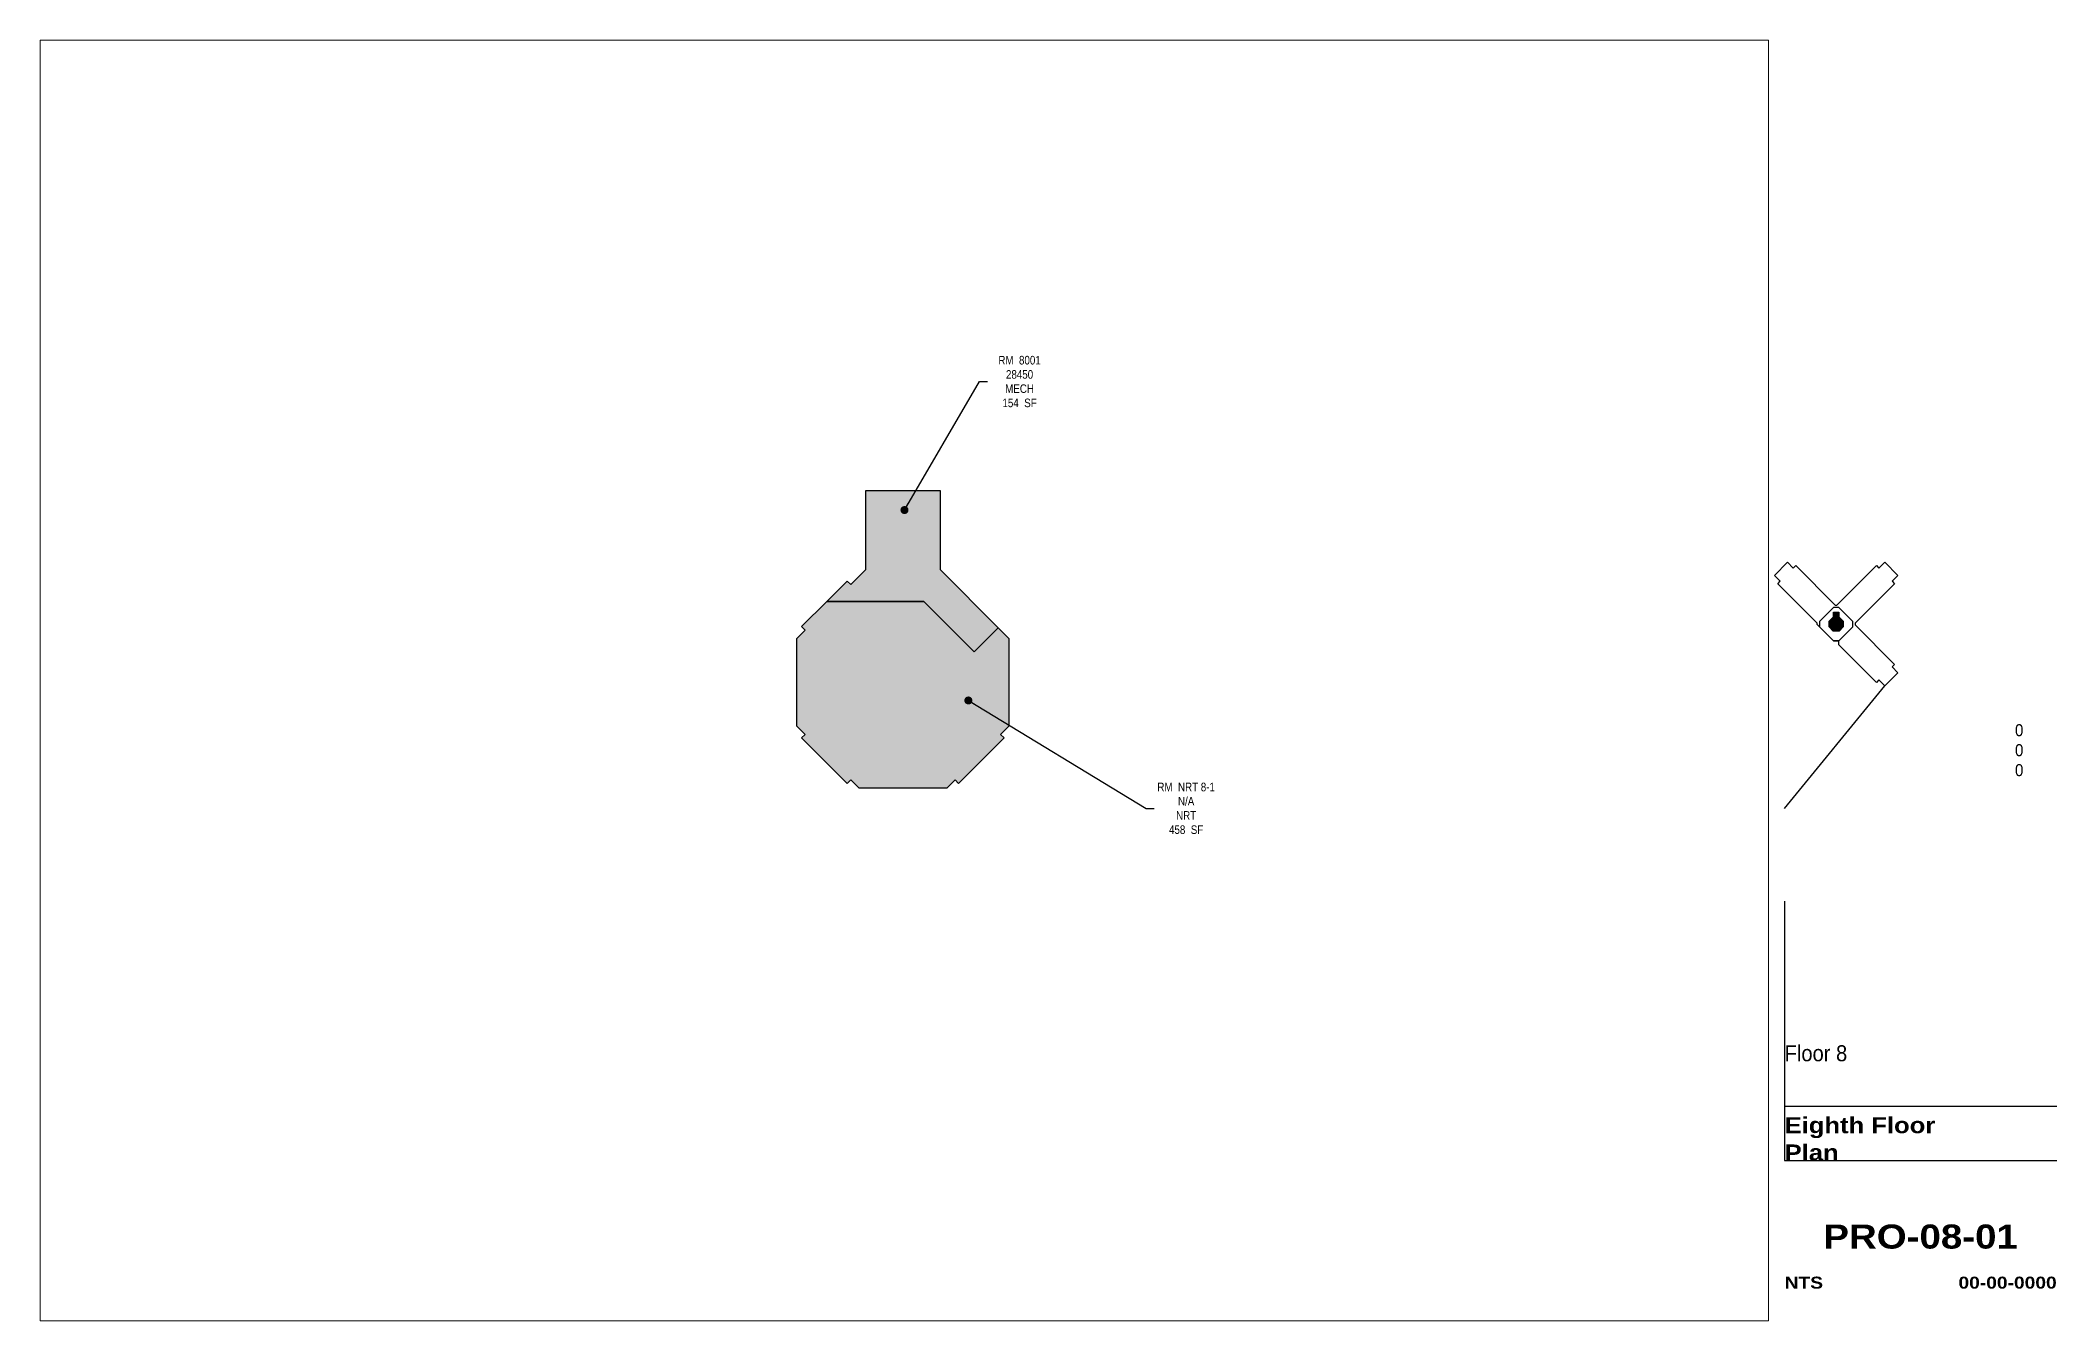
# Paper-space layout '01 new' of a CAD drawing. Header units: inches. Extents: x 0.8 to 16.5, y 0.5 to 10.5.
# The model-space entities are those that its viewports show. They can reach past a viewport. Long polylines and large blocks are cut down to what shows.
import ezdxf
from ezdxf.enums import TextEntityAlignment as Align

# ---------------------------------------------------------------- set-up
doc = ezdxf.new("R2010")
doc.units = ezdxf.units.IN
doc.header["$LTSCALE"] = 0.5
doc.header["$MEASUREMENT"] = 0
doc.layers.get('Defpoints').update_dxf_attribs({"color": 31})
for name, color, linetype in [('0-LABEL', 3, 'Continuous'), ('1-NRT', 200, 'Continuous'), ('1-NRT-PTN', 253, 'Continuous'), ('2-BCM', 140, 'Continuous'), ('4-OCC-PTN', 95, 'Continuous'), ('T-8', 8, 'Continuous'), ('T-TTLBLK-5', 5, 'Continuous')]:
    doc.layers.add(name, color=color, linetype=linetype)
doc.styles.add('Arial90', font='arial.ttf', dxfattribs={"width": 0.9})
doc.styles.add('ArialBlack', font='')
doc.styles.add('ArialN', font='ARIALN.TTF')
doc.styles.get('ArialBlack').set_extended_font_data('Arial Black')
doc.dimstyles.new('AB-120', dxfattribs={"dimscale": 120, "dimtxt": 0.125, "dimasz": 0.09375, "dimexe": 0.0625, "dimexo": 0.125, "dimgap": 0.375, "dimtad": 0, "dimtih": 1, "dimtoh": 1, "dimdec": 4, "dimrnd": 0.0625, "dimzin": 0, "dimdsep": 46, "dimlunit": 4, "dimtxsty": 'ArialN', "dimblk": 'ARCHTICK', "dimcen": 0.09375, "dimclrd": 256, "dimclre": 256, "dimclrt": 256, "dimadec": 0, "dimazin": 0, "dimtfac": 1, "dimtdec": 4, "dimtofl": 0, "dimtmove": 2, "dimatfit": 3, "dimldrblk": 'DOT', "dimfxl": 0, "dimfrac": 2, "dimtolj": 1, "dimtzin": 0, "dimlwd": -1, "dimlwe": -1, "dimarcsym": 0})

# ---------------------------------------------------------------- blocks, each defined once
blk = doc.blocks.new('8thOutline')
blk.add_hatch(color=256).paths.add_polyline_path([(0.502, 0.789), (0.502, 0.825), (0.461, 0.825), (0.461, 0.789), (0.427, 0.755), (0.427, 0.709), (0.459, 0.677), (0.505, 0.677), (0.537, 0.709), (0.537, 0.755)])
for points in [[(0.102, 1.214), (0.147, 1.168), (0.167, 1.188), (0.475, 0.88), (0.488, 0.88), (0.796, 1.188), (0.816, 1.168), (0.861, 1.214), (0.964, 1.111), (0.918, 1.066), (0.938, 1.046), (0.63, 0.738), (0.63, 0.725), (0.938, 0.417), (0.918, 0.397), (0.964, 0.352), (0.861, 0.25), (0.816, 0.295), (0.796, 0.275), (0.503, 0.569), (0.503, 0.602), (0.46, 0.602), (0.352, 0.711), (0.334, 0.729), (0.334, 0.738), (0.025, 1.046), (0.045, 1.066), (0, 1.111)], [(0.461, 0.825), (0.502, 0.825), (0.502, 0.789), (0.537, 0.755), (0.537, 0.709), (0.505, 0.677), (0.459, 0.677), (0.427, 0.709), (0.427, 0.755), (0.461, 0.789)]]:
    blk.add_lwpolyline(points, close=True)
blk.add_lwpolyline([(0.46, 0.862), (0.352, 0.753), (0.352, 0.746), (0.352, 0.718), (0.352, 0.711), (0.46, 0.602), (0.468, 0.602), (0.496, 0.602), (0.503, 0.602), (0.612, 0.71), (0.612, 0.718), (0.612, 0.746), (0.612, 0.753), (0.503, 0.862), (0.496, 0.862), (0.468, 0.862), (0.46, 0.862)])
blk = doc.blocks.new('sheettext_11x17_occ')
at = {"layer": 'Defpoints'}
for p, q in [((0, 3.276), (0, 1.251)), ((0, 1.676), (2.125, 1.676)), ((0, 1.251), (2.125, 1.251))]:
    blk.add_line(p, q, dxfattribs=at)
at = {"style": 'Arial90', "width": 0.9}
for tag, p in [('INTERIORGROSSAREA', (1.865, 4.565)), ('USEABLEAREA', (1.865, 4.409)), ('COMMONAREA', (1.865, 4.253))]:
    blk.add_attdef(tag, text='', height=0.0938, dxfattribs=at).set_placement(p, align=Align.RIGHT)
blk.add_attdef('FLOOR', text='', height=0.125, dxfattribs=at).set_placement((0, 2.151), align=Align.TOP_LEFT)
at = {"layer": 'T-8', "style": 'ArialBlack'}
for tag, p, height in [('TITLE_1', (0, 1.464), 0.125), ('TITLE_2', (0, 1.251), 0.125), ('SCALE', (0, 0.25), 0.0938)]:
    blk.add_attdef(tag, p, '', height=height, dxfattribs=at)
blk.add_attdef('DWG#', text='', height=0.188, dxfattribs=at).set_placement((1.062, 0.751), align=Align.TOP_CENTER)
blk.add_attdef('DATE', text='', height=0.0938, dxfattribs=at).set_placement((2.125, 0.25), align=Align.RIGHT)
blk = doc.blocks.new('_ArchTick')
at = {"const_width": 0.15}
blk.add_lwpolyline([(-0.5, -0.5), (0.5, 0.5)], dxfattribs=at)
blk = doc.blocks.new('_Dot')
at = {"lineweight": -2}
blk.add_line((-0.5, 0), (-1, 0), dxfattribs=at)
at = {"const_width": 0.5}
blk.add_lwpolyline([(-0.25, 0, 1), (0.25, 0, 1)], format="xyb", close=True, dxfattribs=at)

msp = doc.modelspace()

# ---------------------------------------------------------------- hatches: boundary and pattern name
at = {"layer": '1-NRT-PTN'}
msp.add_hatch(color=256, dxfattribs=at).paths.add_polyline_path([(-1837.7, 1669.5), (-1767, 1598.9), (-1733, 1632.8), (-1718, 1617.7), (-1718, 1494.4), (-1729.6, 1482.7), (-1724.7, 1477.8), (-1788.7, 1413.7), (-1793.7, 1418.7), (-1805.3, 1407.1), (-1928.7, 1407.1), (-1940.4, 1418.7), (-1945.3, 1413.7), (-2009.4, 1477.8), (-2004.4, 1482.7), (-2016, 1494.4), (-2016, 1617.8), (-2004.4, 1629.4), (-2009.4, 1634.4), (-1974.2, 1669.5)])
at = {"layer": '4-OCC-PTN'}
msp.add_hatch(color=55, dxfattribs=at).paths.add_polyline_path([(-1919.3, 1825.5), (-1814.8, 1825.5), (-1814.8, 1714.5), (-1733, 1632.8), (-1767, 1598.9), (-1837.7, 1669.5), (-1974.2, 1669.5), (-1945.3, 1698.4), (-1940.4, 1693.5), (-1919.3, 1714.5)])

# ---------------------------------------------------------------- linework, layer by layer
at = {"layer": '1-NRT'}
msp.add_lwpolyline([(-1837.7, 1669.5), (-1767, 1598.9), (-1733, 1632.8), (-1718, 1617.7), (-1718, 1494.4), (-1729.6, 1482.7), (-1724.7, 1477.8), (-1788.7, 1413.7), (-1793.7, 1418.7), (-1805.3, 1407.1), (-1928.7, 1407.1), (-1940.4, 1418.7), (-1945.3, 1413.7), (-2009.4, 1477.8), (-2004.4, 1482.7), (-2016, 1494.4), (-2016, 1617.8), (-2004.4, 1629.4), (-2009.4, 1634.4), (-1974.2, 1669.5)], close=True, dxfattribs=at)
at = {"layer": '2-BCM'}
msp.add_lwpolyline([(-1919.3, 1825.5), (-1814.8, 1825.5), (-1814.8, 1714.5), (-1733, 1632.8), (-1767, 1598.9), (-1837.7, 1669.5), (-1974.2, 1669.5), (-1945.3, 1698.4), (-1940.4, 1693.5), (-1919.3, 1714.5)], close=True, dxfattribs=at)

# ---------------------------------------------------------------- texts
at = {"layer": '0-LABEL', "char_height": 12, "attachment_point": 5, "style": 'ArialN'}
for s, insert in [('RM  8001\\P28450\\PMECH\\P154  SF', (-1703, 1978.8)), ('RM  NRT 8-1\\PN/A\\PNRT\\P458  SF', (-1468.8, 1378.8))]:
    msp.add_mtext(s, dxfattribs=dict(at, insert=insert))

# ---------------------------------------------------------------- leaders
at = {"layer": '0-LABEL', "annotation_type": 0, "has_hookline": 1, "hookline_direction": 0}
for points, text_width in [([(-1864.8, 1798.2), (-1759.3, 1978.8), (-1748, 1978.8)], 56), ([(-1775, 1530.5), (-1525, 1378.8), (-1513.8, 1378.8)], 77.3)]:
    msp.add_leader(points, dimstyle='AB-120', dxfattribs=dict(at, text_width=text_width))

psp = doc.layouts.new('01 new')

# ---------------------------------------------------------------- linework, layer by layer
at = {"layer": 'Defpoints'}
psp.add_line((14.375, 4.501), (15.158, 5.459), dxfattribs=at)

# ---------------------------------------------------------------- block references
at = {"layer": 'T-8'}
psp.add_blockref('8thOutline', (14.296, 5.209), dxfattribs=at)
at = {"layer": 'T-TTLBLK-5'}
psp.add_blockref('sheettext_11x17_occ', (14.375, 0.5), dxfattribs=at).add_auto_attribs({'FLOOR': 'Floor 8', 'TITLE_1': 'Eighth Floor', 'TITLE_2': 'Plan', 'DWG#': 'PRO-08-01', 'SCALE': 'NTS', 'DATE': '00-00-0000', 'COMMONAREA': '0', 'USEABLEAREA': '0', 'INTERIORGROSSAREA': '0'})

# ---------------------------------------------------------------- viewports
at = {"layer": 'Defpoints'}
psp.add_viewport(center=(7.5, 5.5), size=(13.5, 10), view_center_point=(-1864.818, 1558.573), view_height=1800.00001, dxfattribs=at)

doc.saveas('drawing.dxf')
